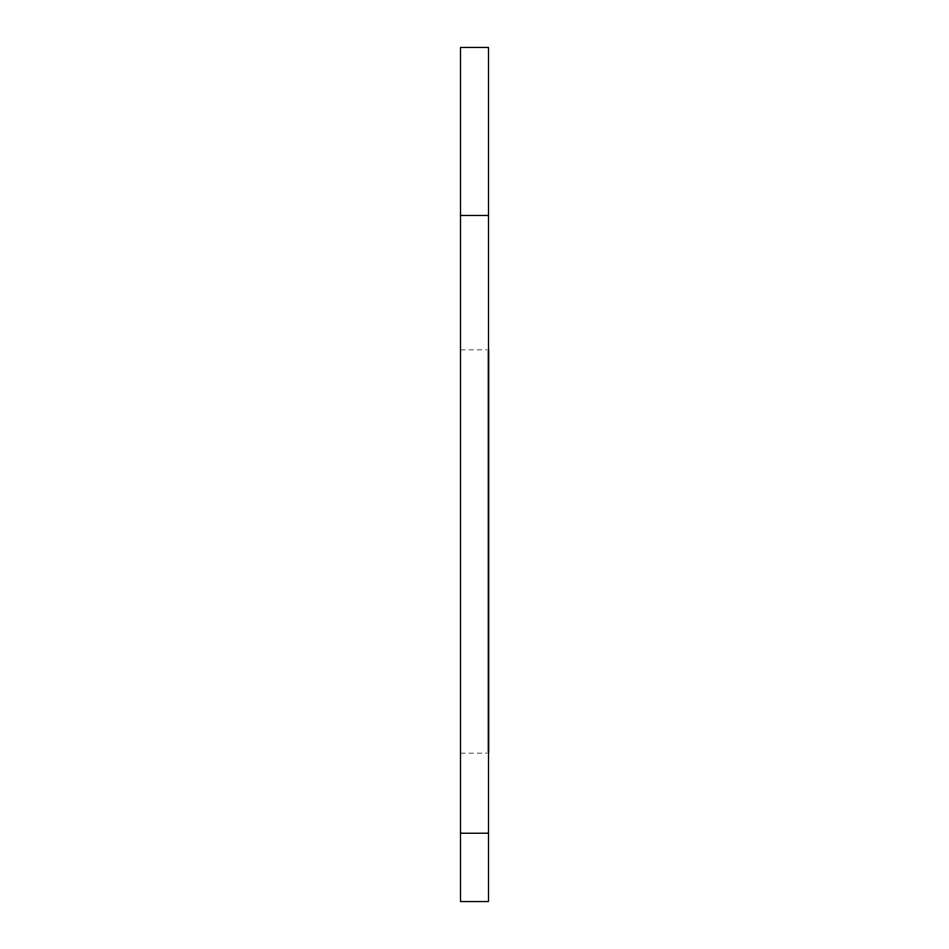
<?xml version="1.0" encoding="UTF-8"?>
<svg xmlns="http://www.w3.org/2000/svg" width="949" height="949" viewBox="0 0 949 949"><rect width="100%" height="100%" fill="white"/><g stroke="black" fill="none" stroke-linecap="round" stroke-linejoin="round"><path stroke-width="0.71" stroke-dasharray="4.75 3.56" d="M460.502 349.884L487.027 349.884M460.502 753.138L487.027 753.138"/><path stroke-width="1.42" d="M488.498 833.222L488.498 47.45L460.502 47.45L460.502 901.55L488.498 901.55L488.498 833.222L460.502 833.222M460.502 215.47L488.498 215.47M488.498 349.884L488.498 753.138"/></g></svg>
